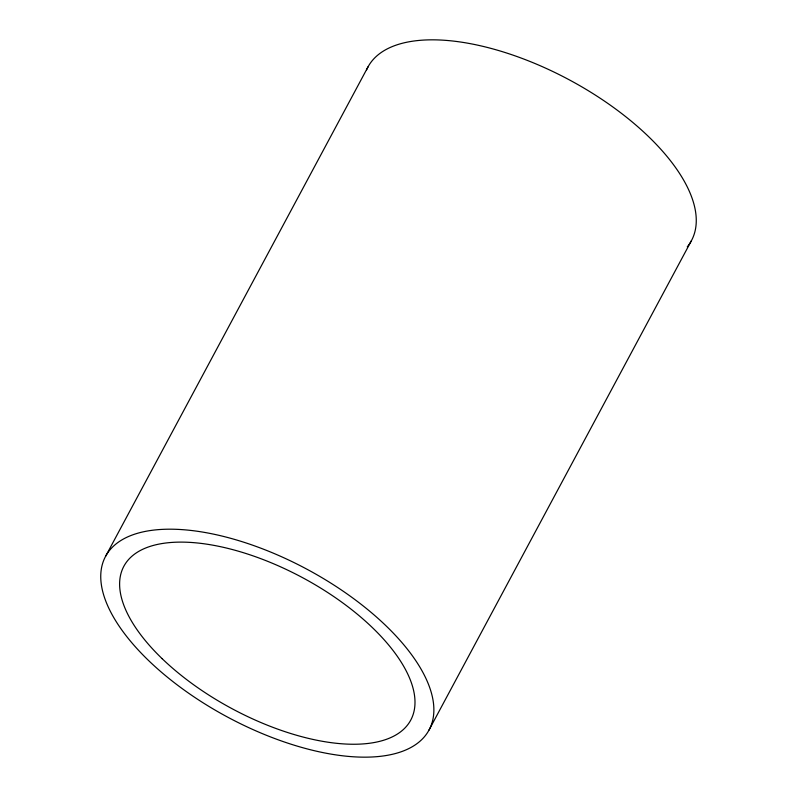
<?xml version="1.0" encoding="UTF-8"?>
<svg xmlns="http://www.w3.org/2000/svg" width="797" height="797" viewBox="0 0 797 797"><rect width="100%" height="100%" fill="white"/><g stroke="black" fill="none" stroke-linecap="round" stroke-linejoin="round"><path stroke-width="1.2" d="M105.692 556.117L368.084 66.769M428.916 730.231A183.569 83.914 28.2 0 0 221.436 535.923A183.569 83.914 28.2 0 0 151.569 663.373A183.569 83.914 28.2 0 0 428.916 730.231L691.308 240.883M366.5 69.997A183.569 83.914 28.2 0 1 573.481 82.121A183.569 83.914 28.2 0 1 687.263 246.861M162.13 658.661A162.767 74.4 28.2 0 0 409.688 721.933A162.767 74.4 28.2 0 0 230.094 548.944A162.767 74.4 28.2 0 0 162.13 658.661"/></g></svg>
